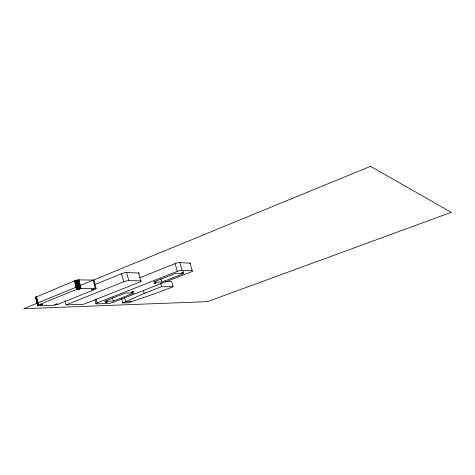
<?xml version="1.0" encoding="UTF-8"?>
<svg xmlns="http://www.w3.org/2000/svg" width="475" height="475" viewBox="0 0 475 475"><rect width="100%" height="100%" fill="white"/><g stroke="black" fill="none" stroke-linecap="round" stroke-linejoin="round"><path stroke-width="0.71" d="M93.177 280.096L95.249 288.361A3.836 0.713 -14.1 0 1 94.739 289.512L58.051 304.315L54.411 305.235L37.697 305.746L35.631 297.267L75.222 280.588L79.046 279.882L93.177 280.096A3.83 0.754 -13.9 0 1 93.789 280.713M95.249 288.361L81.077 288.39L77.318 289.121L38.469 304.95L37.596 305.674M165.217 281.616L171.742 281.705L173.114 286.728L161.536 286.71L144.162 293.443L122.734 302.973L121.636 298.704M94.947 284.507L121.558 273.671A3.723 0.736 -14.5 0 1 126.635 272.561L138.611 272.947A3.616 0.701 -14.7 0 1 138.973 273.576M65.093 300.58L66.132 304.873L123.672 281.806A3.735 0.695 -14.6 0 1 128.749 280.672L140.701 280.844L138.611 272.947M140.048 277.608L175.156 263.595A3.533 0.683 -15.4 0 1 179.882 262.556L190.053 263.18L192.167 270.75A3.444 0.618 -15.7 0 1 191.087 271.92L112.824 302.409A3.331 0.546 -14.6 0 1 108.306 303.466L96.686 303.858A3.426 0.57 -14.4 0 1 97.161 302.913L96.146 298.858M97.161 302.913L177.3 271.379A3.539 0.647 -15.5 0 1 182.032 270.317L192.167 270.75M113.329 301.025L134.075 292.927L125.537 293.033L104.524 301.281L113.329 301.025L112.486 297.724M161.767 282.114L183.938 273.457L176.088 273.184L153.603 282.013L161.767 282.114L160.853 278.718M173.114 286.728L156.085 293.277L128.309 302.783L122.734 302.973M66.132 304.873L83.707 304.273L139.911 281.996A3.622 0.659 -14.8 0 0 140.701 280.844M131.183 301.673L125.632 301.851L124.521 297.558M35.934 297.498L35.631 297.267M179.882 262.556L182.032 270.317M175.156 263.595L177.3 271.379M160.669 283.486L161.536 286.71M143.319 290.249L144.162 293.443M126.635 272.561L128.749 280.672M121.558 273.671L123.672 281.806M94.026 280.357L96.093 288.598M94.923 299.648L95.938 303.697M78.981 279.888L81.077 288.39M78.666 279.9L80.762 288.408M78.232 279.941L80.334 288.45M77.763 280.001L79.865 288.515M77.265 280.084L79.367 288.604M76.754 280.185L78.85 288.711M76.232 280.309L78.327 288.836M75.721 280.446L77.817 288.972M75.222 280.588L77.318 289.121M74.753 280.749L76.843 289.275M74.397 280.879L76.487 289.406M36.522 296.62L38.469 304.95M36.254 296.744L38.202 305.075M35.993 296.893L37.935 305.217M35.797 297.029L37.739 305.354M35.678 297.154L37.697 305.746M190.053 263.18A3.438 0.653 -15.6 0 1 190.154 263.827M131.427 292.202L133.392 291.703L131.427 292.202M154.09 283.326L156.067 282.827L154.09 283.326M181.806 272.472L183.801 271.967L181.806 272.472M40.286 304.908L42.655 304.433L40.286 304.908M54.892 304.433L57.172 303.976L54.892 304.433M77.431 289.744L79.8 289.281L77.431 289.744M91.39 289.673L93.658 289.168L91.39 289.673M105.569 302.29L107.457 301.857L105.569 302.29M370.518 166.315L23.75 308.685L207.373 301.649L451.25 212.349L370.518 166.315"/></g></svg>
